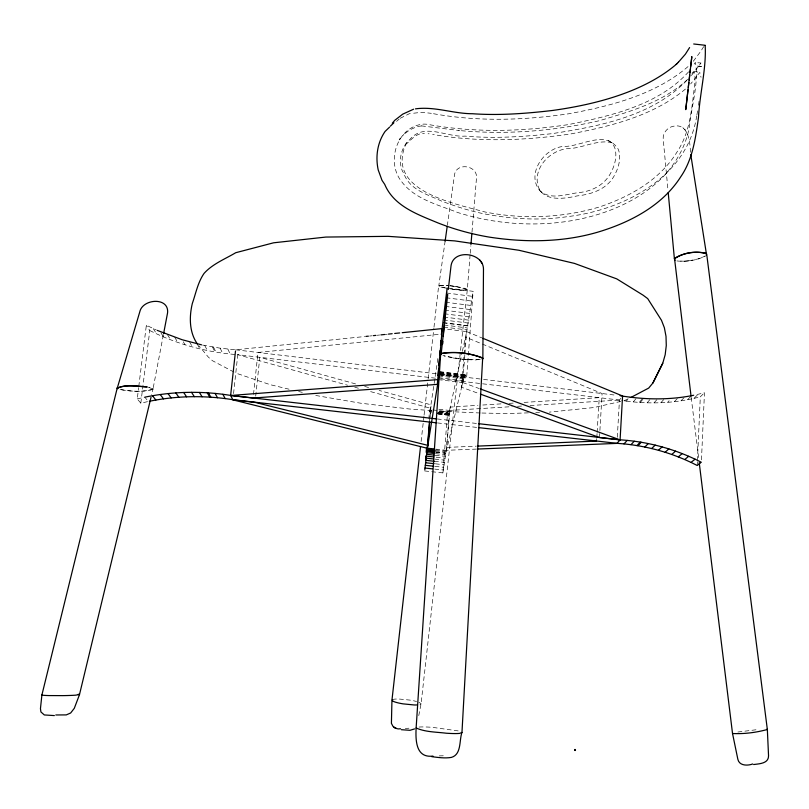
<?xml version="1.0" encoding="UTF-8"?>
<svg xmlns="http://www.w3.org/2000/svg" width="809" height="809" viewBox="0 0 809 809"><rect width="100%" height="100%" fill="white"/><g stroke="black" fill="none" stroke-linecap="round" stroke-linejoin="round"><path stroke-width="0.61" stroke-dasharray="4.04 3.03" d="M437.891 358.468L429.67 413.146L429.579 410.011L431.986 410.284M701.474 459.815L704.467 392.769L694.779 395.035M697.206 465.468L697.378 461.727M697.429 460.473L700.311 396.825L704.467 392.769M599.469 437.538L602.098 393.548L465.478 337.09L461.534 387.238L479.221 393.68M617.297 437.194L619.461 400.061L621.959 396.804M596.597 441.077L596.749 438.599M596.83 437.356L597.052 433.634M597.133 432.39L599.247 397.654L521.896 402.548M440.248 375.032L466.581 378.177L473.134 291.331L447.124 287.964M424.705 470.949L442.887 472.901L447.599 412.084L439.196 411.114M461.534 387.238L462.667 382.515L464.811 355.202M464.912 353.958L466.672 331.609L473.134 291.331M428.881 418.718L429.579 410.011M476.481 449.086L446.325 450.31L449.541 410.466L462.121 352.562M446.325 450.31L450.269 407.079L477.917 405.329M429.559 420.781L430.59 408.292L369.217 391.232M430.085 417.131L431.086 404.864L379.178 390.454M418.769 715.591L421.095 703.709L467.319 289.743L470.12 254.542M470.231 253.288L470.858 245.784M472.001 232.021L476.471 178.233C478.028 165.157 455.76 161.881 454.405 175.462L447.387 225.104M253.51 394.357L257.98 352.471L441.451 334.107M255.705 396.117L259.8 357.315L357.447 384.427M233.558 393.589L237.775 354.696L236.491 351.763M421.105 441.481L423.936 416.362M424.078 415.108L428.042 379.937M428.183 378.683L433.846 328.444M433.988 327.19L438.66 285.739L448.52 285.597L439.065 285.537C439.145 287.488 443.595 287.266 445.243 288.055M137.247 398.888L144.841 397.168L148.3 401.486L140.817 403.175L137.247 398.888L138.632 387.653M138.784 386.409L146.348 325.248L156.268 329.941M140.817 403.175L149.766 330.537L146.348 325.248M442.887 472.901L445.992 452.1L463.638 378.905L465.387 374.739L466.581 378.177M698.531 105.261L699.087 101.034M446.568 288.297L438.791 285.921L445.112 241.244M696.903 114.868L697.682 110.439M163.327 335.027L152.982 389.139L148.613 387.187L153.073 388.735L151.596 394.883M447.599 412.084L448.216 415.25L449.541 410.466L512.117 406.634M462.384 351.328L466.672 331.609L444.707 328.879M696.701 115.889C687.62 177.019 623.79 209.956 567.837 216.579C540.816 220.746 513.159 219.199 486.371 214.243C471 211.422 456.134 206.608 441.552 201.067C427.091 194.261 408.727 189.619 403.458 172.347L402.7 171.771C397.856 161.193 400.981 147.329 409.617 139.735C424.007 122.068 446.568 137.601 465.104 136.104C494.056 138.693 523.18 136.812 552.001 133.657C599.651 126.305 653.187 116.031 687.701 79.454M153.073 388.735L152.901 389.402C142.071 392.254 130.239 391.485 119.287 389.351C130.219 391.182 142.354 392.709 152.962 389.149M691.442 75.5L699.603 64.932M699.512 65.104L700.675 63.284L700.26 63.81M688.57 71.859C658.253 105.312 610.906 115.849 568.464 124.586C521.714 131.725 473.821 132.939 427.172 124.273A28.032 25.403 24.1 0 0 423.471 124.121C397.33 126.184 385.63 161.567 401.497 181.499C414.875 199.236 437.922 204.738 457.742 212.514C491.892 223.264 528.469 226.56 563.974 221.858C599.793 216.954 635.965 203.453 662.136 177.798C675.697 163.691 686.052 146.186 689.339 126.72C691.604 106.08 698.925 82.619 695.467 62.617A32.421 4.257 -79.3 0 0 694.8 63.153L694.547 63.466A33.311 4.379 -79.3 0 0 693.758 64.74L692.939 65.903M406.492 142.768C384.265 190.418 452.919 203.099 484.874 211.958C522.836 219.532 562.619 218.036 599.732 206.861C630.059 196.627 660.043 179.82 677.143 151.799C690.158 132.443 691.746 108.355 694.537 85.865C694.961 83.246 696.185 65.357 691.483 74.367M400.121 138.43L399.201 139.917L403.853 134.365M421.479 125.891L458.288 130.411M696.721 76.42L690.704 83.883M697.803 74.883L699.836 72.426L701.029 77.29M624.073 400.758L626.378 401.112L629.584 397.067M700.412 63.608L701.009 63.001L695.649 62.566M626.378 401.112L633.305 401.921L636.602 397.886M639.262 402.417L642.639 398.392M633.305 401.921L640.222 402.488L642.933 399.272M693.293 61.262L701.443 50.411A53.263 7.16 -79.1 0 1 703.173 47.448L703.982 46.538M640.222 402.488L647.129 402.821L650.608 398.807M647.129 402.821L653.996 402.902L657.565 398.898M449.824 285.749C476.016 288.904 468.866 292.11 450.037 288.904L460.665 290.107L467.319 289.743M653.996 402.902L660.832 402.751L664.492 398.746M660.832 402.751L667.607 402.356L669.104 400.748M667.607 402.356L674.322 401.719L678.154 397.704M405.198 144.841L408.737 141.919C412.812 137.722 418.081 132.868 424.401 133.354M674.322 401.719L680.956 400.849L684.879 396.825M680.956 400.849L687.508 399.737L691.513 395.702M687.508 399.737L693.96 398.402L698.046 394.357M688.024 66.591C654.966 94.875 610.583 106.09 568.747 113.776C523.302 120.44 476.764 121.866 431.45 113.341M687.66 79.353C663.461 102.086 630.393 111.521 599.317 120.723C553.781 131.159 506.373 134.901 459.785 130.573M685.435 89.071C653.197 115.97 610.411 126.406 570.062 134.061C524.586 140.584 478.048 142.475 432.643 134.395M396.562 121.38L399.15 119.115M421.509 125.931L417.05 126.588L409.789 129.875L403.792 134.425M400.233 118.266L409.233 113.756L412.873 113.098M624.528 400.586L628.836 398.473M468.037 359.702L475.662 359.944L482.265 359.085M693.96 398.402L700.311 396.825M620.847 401.416L593.877 407.554L549.382 412.125M701.504 66.48L696.701 66.004L701.332 66.51M413.702 113.209L420.033 112.481A32.4 29.266 25.8 0 1 423.724 112.481L431.349 113.331M737.919 732.024L758.802 729.435M688.702 260.832L684.819 261.206M688.874 260.811L699.249 258.678L705.438 255.907C697.166 260.407 687.276 261.631 677.972 261.074M202.614 345.069L220.169 348.183L235.641 349.801L364.626 336.544M369.632 336.028L372.14 335.775M377.146 335.26L379.654 335.007M384.659 334.491L387.167 334.228M480.293 359.59L462.586 359.257L444.151 355.92M684.657 261.216L676.921 260.943M405.329 728.444L408.929 728.211M482.821 405.016L501.792 403.822M509.114 403.357L514.12 403.044M517.507 406.3L522.139 406.017M530.097 405.531L619.461 400.061L622.92 400.586M447.023 447.397L476.036 446.174M528.378 412.853L507.385 413.581L481.436 413.015M535.791 412.6L539.502 412.469M439.236 755.899L445.516 755.707M480.202 412.994L439.317 411.124M467.845 359.692L462.718 359.267M431.854 410.598L409.496 409.01L360.46 403.175L315.53 395.439M149.766 330.537C176.453 344.017 205.799 352.148 235.601 354.514M462.495 359.247L457.328 358.62M436.223 457.206L444.899 458.157M434.716 459.087L444.586 460.169M434.433 461.292L444.272 462.364M435.363 463.81L443.939 464.74M435.05 466.368L443.595 467.289M434.736 469.099L443.241 470.019M458.268 130.411L459.805 130.573M435.738 449.137L446.457 450.32M435.555 449.925L446.234 451.098M435.363 450.926L445.992 452.1M435.727 452.039L445.769 453.141M435.707 452.201L445.739 453.303M435.475 453.627L445.466 454.719M435.232 455.255L445.193 456.337M428.123 133.707L429.094 133.819M438.256 414.127L448.216 415.25M437.254 418.971L477.34 423.542M437.467 422.935L477.644 427.506M438.882 409.243L449.541 410.466M432.754 409.941L449.268 411.832M439.004 411.821L449.025 412.974M429.559 411.063L431.976 411.336M439.216 412.165L447.66 413.136M438.842 412.61L448.823 413.753M437.568 412.59L448.793 413.884M429.559 411.902L431.986 412.175M438.043 412.873L447.731 413.986M437.406 413.278L448.58 414.562M438.094 413.5L447.822 414.623M437.254 413.743L448.388 415.017M439.813 371.675L465.671 374.789M439.651 371.948L465.933 375.164M439.469 372.514L464.75 375.528M440.147 372.737L466.176 375.841M439.257 373.374L464.396 376.367M440.207 373.728L466.388 376.842M235.641 349.801L439.752 374.173M441.006 374.314L482.326 379.249M483.58 379.401L616.316 395.247M439.034 374.516L464.022 377.5M438.994 374.719L463.972 377.692M438.781 375.952L463.638 378.905M438.508 377.651L463.223 380.584M435.505 378.197L237.775 354.696L347.557 385.215M440.511 378.794L619.461 400.061M438.225 379.623L462.799 382.536M449.986 285.739L452.18 286.012M452.342 286.032L455.922 286.548M443.858 317.007L468.937 320.172M443.484 319.939L468.431 323.074M443.14 322.558L467.956 325.673M443.099 322.882L467.885 325.987M444.06 325.026L467.501 327.958M443.757 327.028L467.066 329.941M445.587 302.222L471.202 305.489M445.112 306.378L470.595 309.614M444.667 310.231L470.019 313.447M444.252 313.771L469.463 316.966M446.588 293.01L472.466 296.347M446.072 297.763L471.819 301.069M457.115 358.599L452.231 357.821M693.859 71.394L699.836 72.426M456.013 286.558L467.208 289.561M452.039 357.79L442.938 355.535M458.177 730.901L432.097 727.301A24.29 2.457 6.1 0 0 418.769 727.079M289.035 389.2L270.186 384.679L236.117 373.192M298.663 391.495L302.283 392.365M364.687 386.429L369.521 387.774M354.777 387.218L358.387 388.219M462.667 382.515L479.241 388.563M466.672 331.609L481.79 337.859M690.39 152.213C690.188 141.828 688.146 122.847 673.321 126.265C667.476 127.387 662.753 132.919 663.188 138.966L667.981 190.155M418.931 702.273L421.095 703.709L420.71 704.285A15.391 2.457 7.5 0 1 419.365 704.7M233.973 372.059L212.494 360.733L208.368 357.123L198.974 345.847M612.069 142.708C596.931 139.118 581.924 148.765 566.502 148.735C550.191 150.97 534.678 166.442 537.479 183.603C540.978 202.169 563.479 199.054 577.009 195.93C591.945 194.372 607.872 188.901 614.901 174.481A27.253 16.797 -60.2 0 0 618.157 149.068C605.223 128.985 581.135 147.157 563.145 146.419C542.738 148.573 524.353 176.908 542.091 192.886M608.398 140.453L611.584 142.657L614.385 146.844A27.728 17.029 -60.3 0 1 611.098 172.297C605.081 184.492 592.451 191.207 579.315 192.542C566.704 193.836 550.524 200.774 539.745 190.55M682.857 127.701L683.554 128.328M684.677 129.339L685.496 130.077M153.245 328.606L156.562 333.844M160.93 332.772L163.499 336.928M167.453 334.633L170.568 339.78M174.744 337.302L177.747 342.409M183.299 341.762L185.039 344.806M189.619 341.924L192.411 346.95M197.174 343.865L199.853 348.861M204.798 345.554L207.367 350.53M212.464 347L214.931 351.945M213.536 347.162L215.993 352.107M220.169 348.183L222.526 353.118M227.905 349.124L230.15 354.039M691.199 397.411L698.754 458.865M392.405 699.643A15.401 2.457 7.5 0 1 399.039 699.016L409.971 700.098A14.107 2.255 7.5 0 1 416.544 701.494"/><path stroke-width="1.21" d="M575.371 750.499C575.482 750.358 575.138 750.155 574.966 749.407M574.956 750.307L575.351 750.358M574.946 749.882L574.987 749.741M575.482 749.994L574.956 749.963M163.57 333.804L167.564 312.891C169.314 296.812 142.708 298.602 139.815 311.718L117.305 388.007L117.699 388.684L117.234 388.411C125.142 383.739 137.388 386.651 146.611 386.823M575.502 750.499L575.27 750.347M574.956 750.479L575.341 750.034M574.794 750.469L575.047 750.196M431.713 756.668C438.195 757.487 444.879 758.498 451.371 757.406C461.777 754.463 459.067 740.184 461.969 732.438L482.69 357.871C469.635 353.22 454.203 350.762 440.672 353.786L416.129 727.989C415.482 740.872 415.998 758.195 432.967 756.091M480.394 394.114L599.469 437.538L620.078 439.884L622.576 395.995L482.953 338.334M442.705 343.936L442.897 341.449M443.292 336.473L447.124 287.964L441.35 334.795M425.595 459.755L425.898 456.023M426.191 452.292L426.596 447.316M427.304 448.277L427.769 445.334L255.037 402.376L232.871 399.858L427.304 448.277L427.506 445.779M427.819 442.027L429.458 422.035M427.769 445.334L429.68 422.035M438.043 375.578L438.559 369.298M438.872 365.526L439.388 359.247M439.702 355.475L440.116 350.449M440.521 345.423L440.935 340.397M235.5 351.035L230.626 395.49L253.116 398.048L437.325 384.376L442.27 328.565L402.194 332.691M470.959 244.53L471.89 233.275M424.806 469.978L427.101 450.016L439.651 371.948M420.538 446.507L391.95 700.21L391.414 723.367L392.982 726.351L394.964 727.807M688.004 89.9L685.749 109.63L691.826 56.61L690.694 66.48M688.287 87.433L688.853 82.508M689.137 80.04L689.703 75.106M689.986 72.638L690.411 68.947M447.731 294.446L441.097 354.605M448.297 289.47L451.028 265.858C453.414 248.545 483.408 252.58 483.479 269.104L482.852 358.367C470.393 352.552 454.921 351.652 441.289 353.381L440.672 353.786M445.112 241.244L447.215 226.348M151.01 397.34L79.464 694.719L74.297 708.31L70.646 713.002L66.277 714.903L55.791 714.974M117.305 387.744L41.886 695.042L40.45 708.664L40.925 711.95L44.323 714.954L54.375 715.581M691.048 396.157L674.514 258.415C683.484 252.721 695.609 250.932 705.944 253.247L706.692 254.127L767.347 729.496L768.55 755.869C768.57 763.625 759.226 763.767 753.654 764.535M630.99 397.411L648.707 388.077L652.914 382.991L662.753 363.251L665.18 354.736L666.282 345.554L666.009 336.342L664.371 327.736L661.489 320.303L647.706 298.612L643.054 295.154L616.731 278.872L574.481 263.41L518.923 250.264L454.759 240.9L388.158 236.349L325.815 237.067L273.614 242.801L235.743 252.711C224.963 259.102 212.565 263.906 204.08 273.381C197.841 282.341 195.879 293.293 192.34 303.426C189.124 316.855 189.154 332.277 197.406 343.967M705.165 45.557C706.51 67.976 699.684 94.046 698.46 117.618C695.578 138.046 692.747 159.393 680.733 176.807C663.754 203.494 635.035 219.735 605.739 229.625C568.403 242.387 527.953 243.064 489.233 237.108C471.718 234.155 454.496 229.443 437.962 222.92C417.677 214.436 393.852 206.255 384.7 184.331L382.03 180.387L378.207 169.93A56.387 48.864 48 0 1 385.094 131.432L389.594 127.104M652.914 382.991L662.753 363.251M689.592 47.569L685.375 54.203L678.255 62.384M42.038 694.81L41.886 695.042A20.013 0.92 -0.6 0 0 48.833 695.568L62.9 695.629A18.152 0.839 -0.6 0 0 75.631 695.174L79.494 694.486A20.043 0.92 -0.6 0 0 78.261 694.274M461.969 732.438L459.654 733.389A24.26 2.447 6.1 0 1 446.255 733.217C436.243 731.963 425.433 732.145 416.129 727.989M392.405 699.643L392.496 700.887L394.003 701.656A14.117 2.255 7.5 0 0 403.034 703.86L414.147 704.963A15.391 2.457 7.5 0 0 417.12 704.932M675.06 260.326L674.403 258.829C683.029 252.671 696.316 250.436 706.388 253.793L706.459 254.784M390.393 126.153L393.902 122.776M392.284 123.241L394.762 120.319L402.73 114.15L413.581 109.205M478.908 427.648L617.014 443.332L620.129 439.823C648.363 441.643 676.223 449.298 701.363 462.293M617.014 443.332L624.002 443.888L627.208 440.399M624.002 443.888L630.969 444.687L634.266 441.218M636.946 445.587L640.313 442.129M630.969 444.687L637.907 445.739L641.284 442.27M637.907 445.739L644.803 447.013L648.272 443.575M676.324 64.285C644.156 91.842 595.93 104.442 552.648 110.449C526.103 113.563 499.284 115.616 472.557 113.735C453.384 113.745 434.585 106.201 415.442 108.861M676.678 63.951L678.387 62.253M676.203 64.417L676.799 63.82M644.803 447.013L651.639 448.53L655.209 445.112M651.639 448.53L658.425 450.279L662.075 446.892M658.425 450.279L665.129 452.261L668.861 448.904M665.129 452.261L671.743 454.466L675.576 451.139M671.743 454.466L678.276 456.893L682.189 453.596M678.276 456.893L684.707 459.542L688.702 456.286M684.707 459.542L691.017 462.404L695.093 459.178M117.305 388.007C126.639 384.396 137.54 386.156 147.38 386.995M700.533 462.93L697.206 465.468L691.017 462.404M414.552 728.909L410.001 730.305L401.325 729.698M482.265 359.085L482.973 358.69M752.724 763.969C747.668 765.88 739.325 765.961 737.859 759.317L732.529 733.5L699.219 462.627M693.687 395.257C669.468 400.233 644.389 399.757 620.078 395.692M144.841 397.168C173.005 391.354 202.21 390.818 230.585 395.409L436 418.829M149.382 401.274C176.797 395.692 205.203 395.257 232.81 399.697L436.213 422.794M365.88 336.423L368.378 336.16M373.394 335.644L375.892 335.391M380.908 334.875L384.659 334.491M388.421 334.107L392.173 333.712M394.681 333.46L399.686 332.944M230.626 395.49L438.073 379.603M398.139 728.919L400.536 728.767M477.29 446.123L596.597 441.077M477.735 449.035L616.943 443.393M693.697 43.989L705.317 45.294M426.303 456.124L433.745 456.933M426.07 458.147L433.482 458.956M425.827 460.351L434.433 461.292M425.564 462.748L434.14 463.678M425.291 465.306L433.836 466.237M424.998 468.047L432.299 468.836M427.395 448.216L434.544 449.005M427.253 449.005L434.372 449.794M427.101 450.016L435.363 450.926M426.95 451.068L434.473 451.897M426.919 451.24L434.453 452.069M426.727 452.666L434.231 453.485M426.525 454.294L433.988 455.113M478.584 423.683L620.129 439.823M201.532 344.826L182.136 339.729L157.27 330.396M393.892 727.22L397.31 728.808M480.425 388.987L620.078 439.884M766.79 729.243L767.347 729.496C756.223 732.549 744.017 734.117 732.529 733.5M394.934 727.787L395.884 728.302M152.507 395.712L155.854 400.04M160.243 394.519L163.479 398.857M168.019 393.578L171.144 397.927M482.022 263.228L479.757 259.982M175.836 392.901L178.85 397.249M183.683 392.476L186.576 396.835M191.541 392.325L194.322 396.673M199.398 392.426L202.068 396.774M207.246 392.79L209.804 397.128M208.338 392.871L210.876 397.209M215.063 393.407L217.51 397.735M222.849 394.276L225.185 398.594M230.585 395.409L232.81 399.697M690.785 154.691L706.388 253.793M668.214 192.653L674.403 258.829"/></g></svg>
